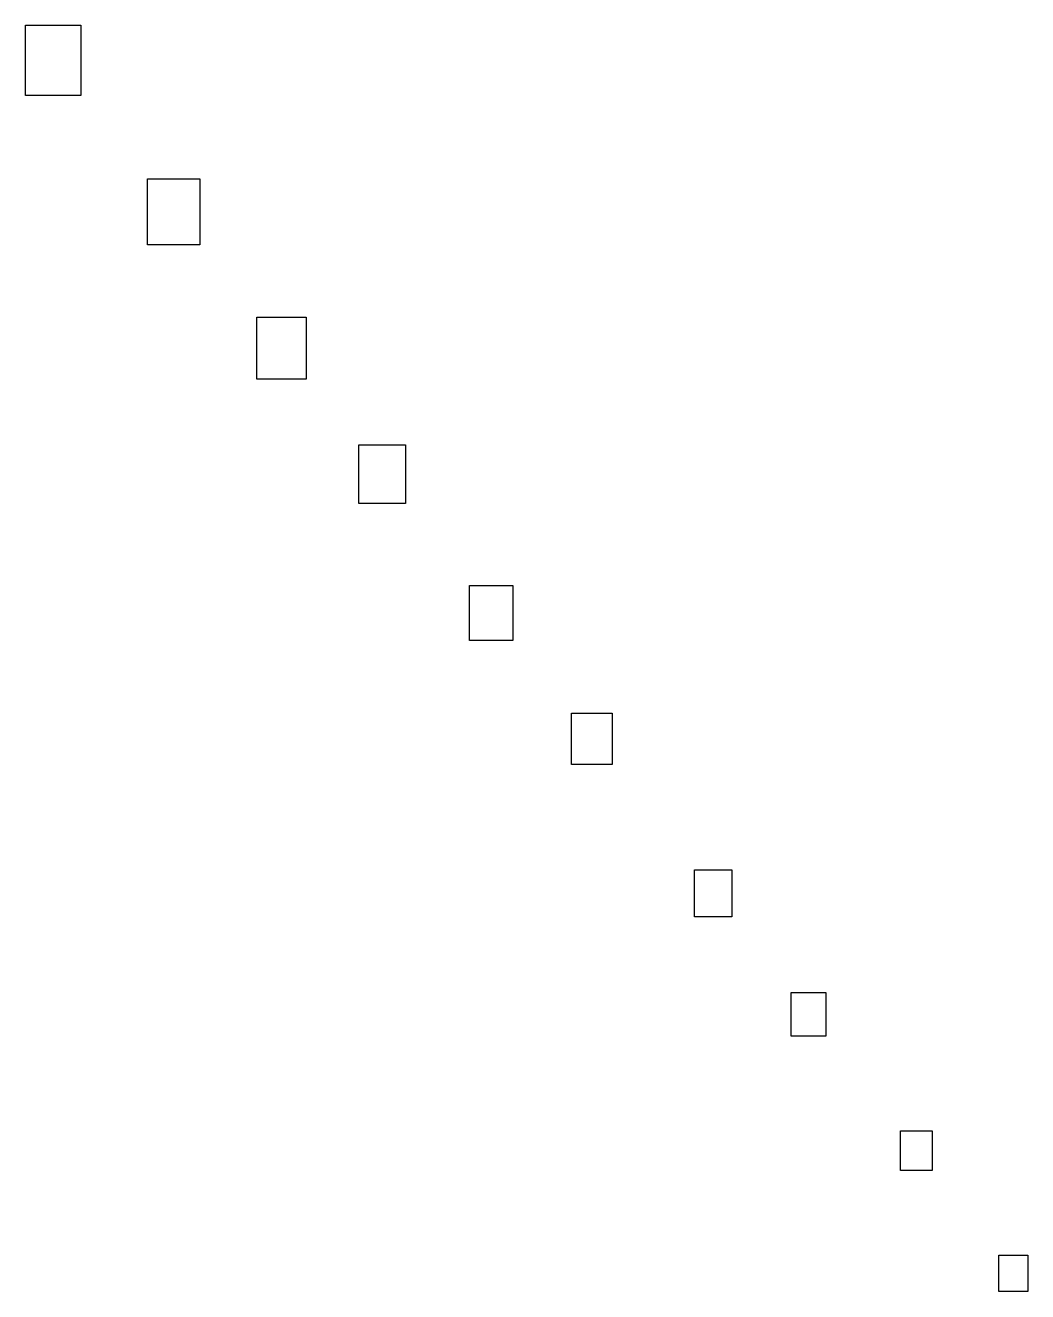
# Model space of a CAD drawing. Header units: centimetres. Extents: x -7.24 to -3.66, y 4.61 to 9.13.
import ezdxf

# ---------------------------------------------------------------- set-up
doc = ezdxf.new("R2010")
doc.units = ezdxf.units.CM
doc.header["$MEASUREMENT"] = 0
doc.header["$XCLIPFRAME"] = 0
doc.layers.add('Layer 1', color=7, linetype='Continuous')
picture_1 = doc.add_image_def('image1.jpg', size_in_pixel=(1028, 1298))
picture_2 = doc.add_image_def('image2.jpg', size_in_pixel=(966, 1220))
picture_3 = doc.add_image_def('image3.jpg', size_in_pixel=(911, 1150))
picture_4 = doc.add_image_def('image4.jpg', size_in_pixel=(859, 1085))
picture_5 = doc.add_image_def('image5.jpg', size_in_pixel=(803, 1014))
picture_6 = doc.add_image_def('image6.jpg', size_in_pixel=(752, 949))
picture_7 = doc.add_image_def('image7.jpg', size_in_pixel=(689, 870))
picture_8 = doc.add_image_def('image8.jpg', size_in_pixel=(640, 808))
picture_9 = doc.add_image_def('image9.jpg', size_in_pixel=(585, 738))
picture_10 = doc.add_image_def('image10.jpg', size_in_pixel=(535, 675))

msp = doc.modelspace()

# ---------------------------------------------------------------- pictures from other files: only their frames are drawn
at = {"layer": 'Layer 1', "color": 0}
image = msp.add_image(picture_1, insert=(-7.1441, -9.0191), size_in_units=(14.2778, 18.0278), dxfattribs=at)
image.set_boundary_path([(-7.144, -9.019), (7.143, 9.019)])
image.dxf.flags = 3
image = msp.add_image(picture_2, insert=(-6.7139, -8.4756), size_in_units=(13.4167, 16.9444), dxfattribs=at)
image.set_boundary_path([(-6.714, -8.476), (6.713, 8.475)])
image.dxf.flags = 3
image = msp.add_image(picture_3, insert=(-6.3294, -7.99), size_in_units=(12.6528, 15.9722), dxfattribs=at)
image.set_boundary_path([(-6.33, -7.99), (6.329, 7.99)])
image.dxf.flags = 3
image = msp.add_image(picture_4, insert=(-5.9707, -7.5368), size_in_units=(11.9306, 15.0694), dxfattribs=at)
image.set_boundary_path([(-5.97, -7.537), (5.97, 7.536)])
image.dxf.flags = 3
image = msp.add_image(picture_5, insert=(-5.5822, -7.0461), size_in_units=(11.1528, 14.0833), dxfattribs=at)
image.set_boundary_path([(-5.582, -7.046), (5.581, 7.046)])
image.dxf.flags = 3
image = msp.add_image(picture_6, insert=(-5.2234, -6.5928), size_in_units=(10.4444, 13.1806), dxfattribs=at)
image.set_boundary_path([(-5.223, -6.593), (5.223, 6.592)])
image.dxf.flags = 3
image = msp.add_image(picture_7, insert=(-4.7904, -6.0458), size_in_units=(9.5694, 12.0833), dxfattribs=at)
image.set_boundary_path([(-4.79, -6.046), (4.79, 6.046)])
image.dxf.flags = 3
image = msp.add_image(picture_8, insert=(-4.4505, -5.6165), size_in_units=(8.8889, 11.2222), dxfattribs=at)
image.set_boundary_path([(-4.45, -5.616), (4.45, 5.616)])
image.dxf.flags = 3
image = msp.add_image(picture_9, insert=(-4.0661, -5.1309), size_in_units=(8.125, 10.25), dxfattribs=at)
image.set_boundary_path([(-4.066, -5.131), (4.065, 5.13)])
image.dxf.flags = 3
image = msp.add_image(picture_10, insert=(-3.7201, -4.6938), size_in_units=(7.4306, 9.375), dxfattribs=at)
image.set_boundary_path([(-3.72, -4.694), (3.72, 4.694)])
image.dxf.flags = 3

doc.saveas('drawing.dxf')
